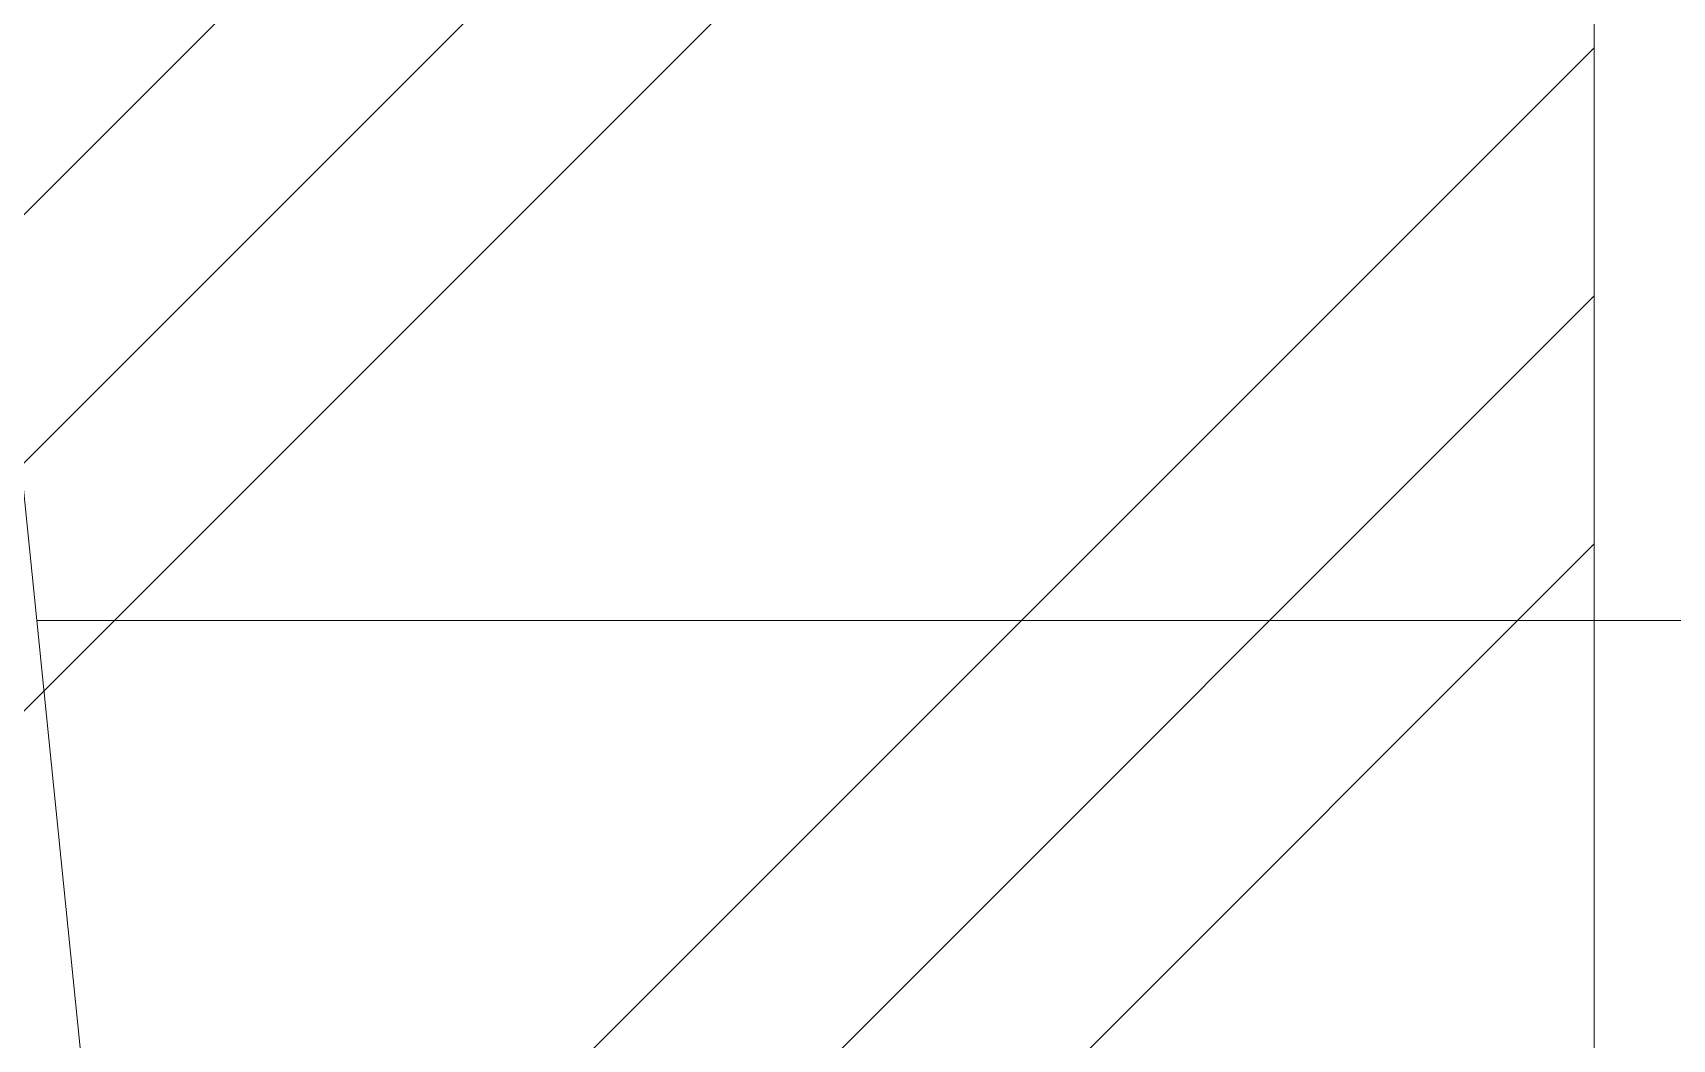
# Model space of a CAD drawing. Header units: millimetres. Extents: x 78096 to 288885, y -20632 to 149556.
# Drawn here: x 237664 to 238188, y 90266 to 90588 of the extents above; entities that cross this region are included whole.
import ezdxf

# ---------------------------------------------------------------- set-up
doc = ezdxf.new("R2010")
doc.units = ezdxf.units.MM
for name, color, linetype, lineweight in [('A-GLAZ-CURT', 52, 'Continuous', 9), ('A-GLAZ-CWMG', 51, 'Continuous', 9), ('I-FURN', 30, 'Continuous', 9)]:
    doc.layers.add(name, color=color, linetype=linetype, lineweight=lineweight)

# ---------------------------------------------------------------- blocks, each defined once
blk = doc.blocks.new('System Panel - Glazed-V3-TOMH A-A')
at = {"layer": 'A-GLAZ-CURT'}
h = blk.add_hatch(dxfattribs=at)
h.set_pattern_fill('FP_4', color=9, style=0, pattern_type=2)
h.set_pattern_definition([(45, (5066.1, 117385), (-224.5064, 224.5064), []), (45, (5145.46, 117385), (0, 449.0128), []), (45, (4986.7, 117385), (0, 449.0128), [])])
h.paths.add_polyline_path([(11772.64, 90200), (12466.91, 90200), (12466.91, 92200), (11166.26, 92200), (11166.26, 90200), (11722.18, 90200)])
blk = doc.blocks.new('Rectangular Mullion - 50 x 150mm ALUMINIUM-4392585-TOMH A-A')
at = {"layer": 'A-GLAZ-CWMG'}
for p, q in [((12466.91, 90900), (12466.91, 90400)), ((12466.91, 90400), (12466.91, 90200))]:
    blk.add_line(p, q, dxfattribs=at)
blk = doc.blocks.new('Lab Stool1 - Lab Stool-V196-TOMH A-A')
at = {"layer": 'I-FURN'}
blk.add_line((11988.91, 90200), (11937.79, 90702.91), dxfattribs=at)
blk = doc.blocks.new('F_Sofa - F_Sofa-2224991-TOMH A-A')
at = {"layer": 'I-FURN'}
for p, q in [((12667.55, 90400), (11968.58, 90400)), ((11968.58, 90400), (12667.55, 90400))]:
    blk.add_line(p, q, dxfattribs=at)

msp = doc.modelspace()

# ---------------------------------------------------------------- block references
at = {"layer": 'A-GLAZ-CURT'}
msp.add_blockref('System Panel - Glazed-V3-TOMH A-A', (225696.455, 0), dxfattribs=at)
at = {"layer": 'A-GLAZ-CWMG'}
msp.add_blockref('Rectangular Mullion - 50 x 150mm ALUMINIUM-4392585-TOMH A-A', (225696.455, 0), dxfattribs=at)
at = {"layer": 'I-FURN'}
for name in ['F_Sofa - F_Sofa-2224991-TOMH A-A', 'Lab Stool1 - Lab Stool-V196-TOMH A-A']:
    msp.add_blockref(name, (225696.455, 0), dxfattribs=at)

doc.saveas('drawing.dxf')
